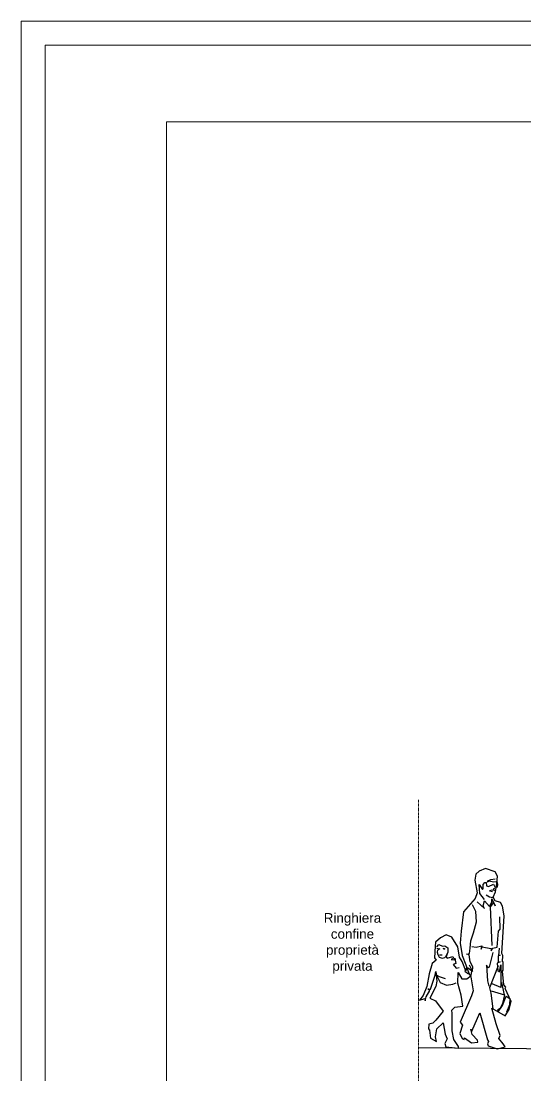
# Model space of a CAD drawing. Header units: millimetres. Extents: x 366 to 1555, y 702 to 1543.
# Drawn here: x 365.8 to 470.9, y 1322.9 to 1542.7 of the extents above; entities that cross this region are included whole.
import ezdxf

# ---------------------------------------------------------------- set-up
doc = ezdxf.new("R2010")
doc.units = ezdxf.units.MM
doc.linetypes.add('TRATTEGGIATA', pattern=[19.05, 12.7, -6.35])
doc.layers.add('1_CARTIGLIO', color=7, linetype='Continuous', lineweight=9)
doc.layers.add('6_SEZIONE MARCI', color=30, linetype='Continuous', lineweight=30)
doc.layers.add('FIGURE_persone_people', color=7, linetype='Continuous')
doc.styles.get("Standard").update_dxf_attribs({"font": 'arial.ttf'})

msp = doc.modelspace()

# ---------------------------------------------------------------- linework, layer by layer
at = {"layer": '1_CARTIGLIO'}
for points in [[(365.79901, 701.68381), (1554.79901, 701.68381), (1554.79901, 1542.68381), (365.79901, 1542.68381)], [(370.79901, 706.68381), (1549.79901, 706.68381), (1549.79901, 1537.68381), (370.79901, 1537.68381)]]:
    msp.add_lwpolyline(points, close=True, dxfattribs=at)
at = {"layer": '1_CARTIGLIO', "ltscale": 100}
msp.add_lwpolyline([(396.05656, 1521.69045), (693.71633, 1521.69045), (693.71633, 1248.5642), (396.05656, 1248.5642)], close=True, dxfattribs=at)
at = {"layer": '1_CARTIGLIO', "linetype": 'TRATTEGGIATA', "ltscale": 0.01}
msp.add_lwpolyline([(448.52268, 1320.49346), (448.52268, 1380.49346)], dxfattribs=at)
at = {"layer": '6_SEZIONE MARCI', "ltscale": 100}
msp.add_lwpolyline([(478.52268, 1325.49346), (478.52268, 1328.49346), (448.52268, 1328.79346)], dxfattribs=at)
at = {"layer": 'FIGURE_persone_people'}
msp.add_line((465.84518, 1342.4406), (466.41135, 1339.8702), dxfattribs=at)
msp.add_lwpolyline([(462.53274, 1366.12044), (461.1906, 1365.566), (460.52213, 1364.96443), (460.26602, 1363.7498), (460.79583, 1361.08495), (460.34104, 1359.88267), (457.93773, 1357.1427), (457.41237, 1353.07919), (457.2365, 1350.60044), (457.65602, 1348.05007), (458.39755, 1346.07312), (459.02255, 1344.3405), (459.45761, 1343.55407), (459.9666, 1340.69934), (459.60932, 1339.62497), (457.25904, 1334.15984), (457.697, 1333.52901), (457.16259, 1331.76609), (457.67047, 1330.7102), (458.07406, 1330.55567), (458.09794, 1330.9098), (459.60899, 1329.85253), (460.90034, 1330.00146), (460.81216, 1330.37497), (459.70218, 1331.60638), (459.43668, 1332.67505), (459.65454, 1332.29912), (461.33352, 1336.08171), (462.91568, 1330.48283), (463.12456, 1330.08977), (462.8911, 1329.62711), (463.09054, 1329.19099), (464.93046, 1328.6119), (466.60639, 1328.97852), (466.20349, 1329.63463), (465.2728, 1330.74163), (465.5612, 1331.36758), (464.70732, 1333.81361), (463.83352, 1337.047), (466.63217, 1335.47282), (467.41773, 1336.79001), (467.82102, 1338.47755), (466.60888, 1341.1897), (466.7168, 1341.41254), (466.31933, 1341.89559), (466.05322, 1344.78903), (466.20405, 1344.99378), (466.20086, 1346.68024), (466.05389, 1346.68297), (466.148, 1348.02169), (465.87908, 1348.44181), (466.38016, 1356.31097), (466.04608, 1358.34086), (465.6536, 1359.09191), (464.49245, 1359.43351), (464.10029, 1360.20185), (464.55348, 1361.31768), (464.87976, 1363.04989), (465.00271, 1364.54373), (464.50138, 1365.48707)], close=True, dxfattribs=at)
for points in [[(462.30076, 1359.69917), (461.34671, 1360.94497), (461.27796, 1361.89755), (461.17431, 1362.83348), (461.86374, 1361.77422), (461.98832, 1361.96216), (462.03851, 1362.8001), (462.3834, 1363.20879), (462.62546, 1363.20428), (462.70801, 1362.52819), (463.15579, 1362.42472), (464.16796, 1362.90747), (464.41669, 1362.33206), (464.90002, 1362.27982), (465.09923, 1362.76041), (465.03027, 1363.23734), (464.70417, 1363.37314), (464.27111, 1363.33796), (463.22745, 1363.48711), (462.94775, 1363.328), (462.96987, 1363.58704), (463.64983, 1363.87707), (464.49082, 1363.99113)], [(464.01911, 1360.02175), (463.35584, 1360.16382), (462.61176, 1360.61008)], [(464.39313, 1361.99522), (464.07004, 1361.82827), (464.38476, 1361.54567), (463.80682, 1361.62562), (463.31995, 1361.48766), (463.99218, 1361.36272)], [(459.07187, 1346.06057), (459.79938, 1344.72385), (459.85134, 1345.65689), (459.32568, 1346.68716), (459.11114, 1348.16999), (458.5521, 1348.33607), (459.16865, 1348.47161), (459.32741, 1349.56697), (459.45035, 1351.06082), (459.9838, 1352.77187), (460.62233, 1355.01716), (460.49879, 1357.20745), (459.77177, 1358.5701)], [(460.79597, 1359.23424), (462.30009, 1357.80523), (462.03359, 1358.35503), (462.29545, 1359.41388), (463.3715, 1358.21769), (463.79424, 1359.09193), (463.83369, 1359.81765), (464.53349, 1358.38632), (464.17495, 1359.10214), (463.49973, 1358.13747), (463.79975, 1350.09773)], [(459.66253, 1349.91531), (460.54192, 1349.76921), (461.7233, 1350.04991), (461.58042, 1349.34341), (461.75369, 1349.82449), (463.67594, 1349.48601), (463.7015, 1349.00124), (464.01487, 1349.57483), (464.95241, 1349.76493), (465.20489, 1353.10708), (465.54994, 1353.52441), (465.51946, 1356.06755)], [(458.5805, 1345.68055), (458.43553, 1344.86167), (457.64932, 1346.76161), (457.06922, 1347.65453), (456.72875, 1349.80561), (455.52167, 1351.86041), (454.2941, 1352.35026), (453.1058, 1351.69783), (452.12064, 1350.80811), (452.04435, 1349.96201), (451.88642, 1347.51752), (452.25027, 1347.08698), (451.38007, 1346.3335), (450.74332, 1344.18331), (450.29687, 1341.57122), (449.55224, 1339.66519), (448.73901, 1338.72038), (449.87829, 1339.06239), (449.94773, 1338.6114), (450.15289, 1339.41186), (450.90436, 1340.75563), (450.51328, 1341.11749), (451.0736, 1341.02057), (452.02759, 1343.95184), (452.17143, 1344.7102), (452.3587, 1342.69169), (452.14726, 1341.55407), (450.94294, 1339.11176), (452.09141, 1338.55419), (453.69569, 1336.46606), (452.17283, 1334.56586), (451.53862, 1333.94635), (450.67792, 1333.70293), (450.66006, 1332.74332), (450.84478, 1332.44584), (451.05626, 1330.79875), (452.27132, 1330.10157), (452.06538, 1331.11724), (452.36332, 1332.72026), (453.65878, 1334.01931), (454.09914, 1331.65881), (454.54779, 1330.67321), (454.04563, 1329.71396), (454.27482, 1329.01784), (456.88084, 1328.70988), (456.90472, 1329.06401), (455.90299, 1330.53555), (455.54711, 1332.3237), (455.59694, 1335.92906), (455.46285, 1336.62341), (456.1406, 1337.25941), (457.77104, 1337.5058), (457.44147, 1339.77775), (456.74418, 1342.27276), (456.7849, 1344.45999), (457.56556, 1343.19147), (458.6033, 1343.18945), (459.54986, 1343.86368), (459.66234, 1344.79559), (458.87777, 1345.38963), (458.17376, 1344.73682), (458.94169, 1344.17769)], [(452.35634, 1349.53244), (452.98599, 1349.44289), (452.53097, 1349.15732), (452.43647, 1348.72667), (452.60836, 1348.20458), (452.82331, 1347.67304), (453.49378, 1347.453), (454.04196, 1347.63305), (454.43856, 1348.03213), (454.64002, 1348.63376)], [(452.36181, 1349.82638), (452.77763, 1350.32888), (453.55806, 1349.97707), (454.04348, 1350.03722), (454.65869, 1349.6366), (454.64131, 1348.70292), (454.20992, 1347.82883), (454.48878, 1347.47772), (455.67144, 1347.82757), (455.86368, 1347.46941), (455.37424, 1347.19314), (456.0476, 1347.12871), (456.10542, 1347.44762), (456.33618, 1346.37095), (455.78783, 1346.18225), (456.42221, 1345.41805), (457.0125, 1345.53678)], [(453.64511, 1349.54304), (454.05735, 1349.38835), (453.75203, 1349.24701)], [(465.33823, 1349.58479), (465.19671, 1348.0221), (465.57854, 1348.09283), (465.1269, 1347.98881), (465.11908, 1346.63984), (465.56976, 1346.69199), (464.95096, 1346.43541), (465.04318, 1344.88567), (465.40113, 1344.60227), (465.70514, 1346.0668), (465.73029, 1344.63073), (465.69506, 1341.34508), (463.91071, 1342.12204)], [(452.94439, 1348.13779), (453.07504, 1348.18724), (453.47271, 1348.17984)], [(463.99749, 1348.64115), (463.30109, 1345.60996), (463.07325, 1345.44989), (462.72959, 1346.03571), (462.93659, 1342.7542), (463.22769, 1341.66776)], [(465.15663, 1345.86945), (463.35974, 1341.32802), (463.59833, 1340.20796), (464.00353, 1336.88817)], [(454.14046, 1343.16876), (452.89383, 1343.56384), (452.32985, 1343.92892), (453.04581, 1342.43675), (454.38367, 1341.83241), (455.71089, 1342.04985), (456.36491, 1342.34036)], [(463.65841, 1340.6479), (466.48916, 1339.86875), (466.07465, 1338.04306), (465.5712, 1337.01465), (465.01051, 1336.62727), (465.15087, 1336.27008), (466.0754, 1337.61928), (466.77794, 1339.58664), (467.57212, 1339.04431), (467.49659, 1337.77444), (466.88791, 1336.20315)]]:
    msp.add_lwpolyline(points, dxfattribs=at)

# ---------------------------------------------------------------- texts
at = {"layer": '1_CARTIGLIO', "ltscale": 100, "insert": (434.80071, 1350.55657), "char_height": 2, "attachment_point": 5}
msp.add_mtext_dynamic_manual_height_columns('Ringhiera confine \\Pproprietà privata', width=2, gutter_width=12.5, heights=[12.81809], dxfattribs=at)

doc.saveas('drawing.dxf')
